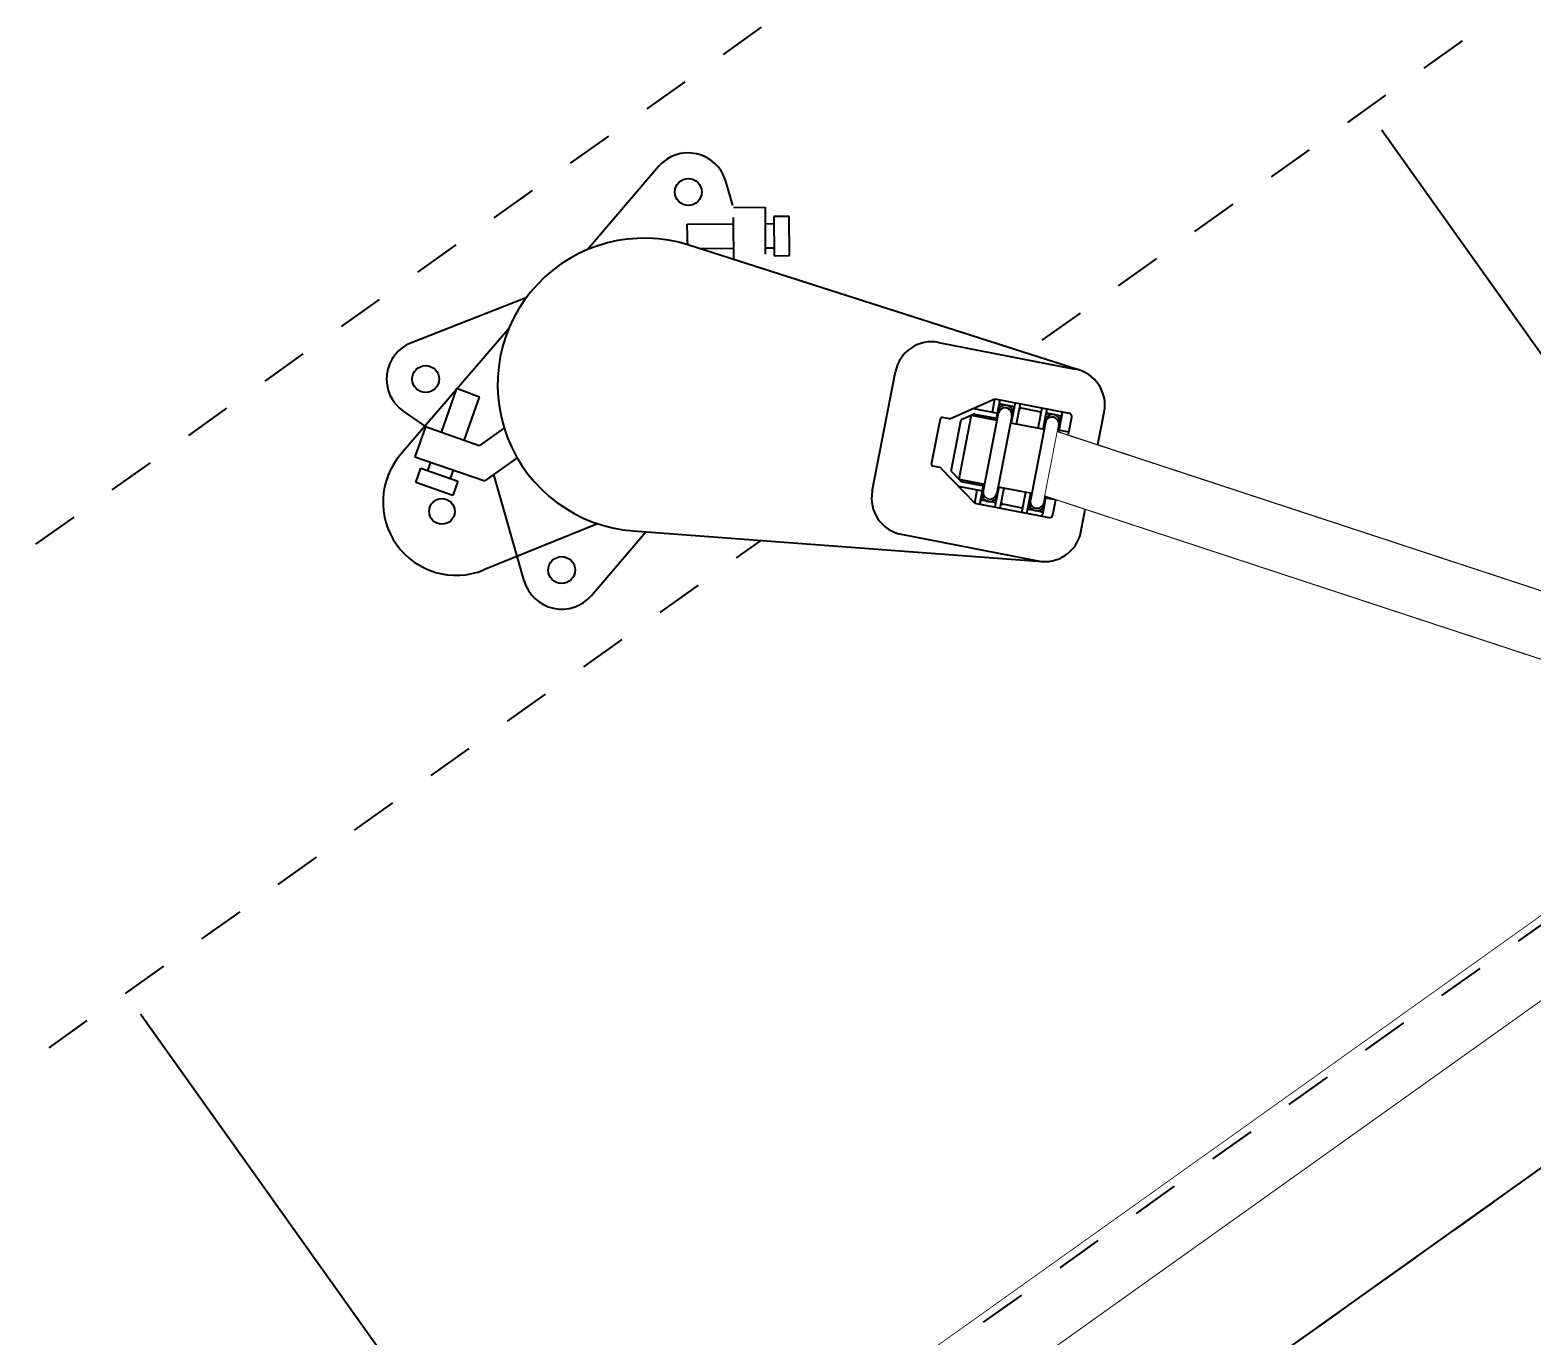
# Model space of a CAD drawing. Header units: feet. Extents: x 2321988 to 2329858, y 6722724 to 6730499.
# Drawn here: x 2326062.266 to 2326065.468, y 6726875.063 to 6726877.848 of the extents above; entities that cross this region are included whole.
import ezdxf

# ---------------------------------------------------------------- set-up
doc = ezdxf.new("R2010")
doc.units = ezdxf.units.FT
doc.header["$MEASUREMENT"] = 0
doc.header["$PDSIZE"] = 5
for name, pattern in [('Midpoint Site Plan$0$CENTER', [2, 1.25, -0.25, 0.25, -0.25]), ('Midpoint Site Plan$0$HIDDEN', [0.375, 0.25, -0.125]), ('Midpoint Site Plan$0$HIDDEN2', [0.1875, 0.125, -0.0625])]:
    doc.linetypes.add(name, pattern=pattern)
for name, color, linetype in [('BESS Dimensions', 3, 'Continuous'), ('C-BESS-EQUIPMENT', 255, 'Continuous'), ('Midpoint Site Plan$0$C-EQUP', 6, 'Continuous')]:
    doc.layers.add(name, color=color, linetype=linetype)
doc.styles.add('TG_DIMS', font='arial.ttf')
doc.dimstyles.new('TG-PROPOSED-ANNO', dxfattribs={"dimtxt": 0.1, "dimasz": 0.1, "dimexe": 0.05, "dimexo": 0.05, "dimgap": 0.02, "dimtad": 0, "dimtih": 1, "dimtoh": 1, "dimdsep": 46, "dimtxsty": 'TG_DIMS', "dimcen": 0, "dimclrd": 256, "dimclre": 256, "dimclrt": 256, "dimaunit": 1, "dimadec": 6, "dimazin": 2, "dimtfac": 1, "dimtofl": 0, "dimtmove": 1, "dimatfit": 3, "dimfxl": 1, "dimtolj": 1, "dimtzin": 0, "dimarcsym": 0})

# ---------------------------------------------------------------- blocks, each defined once
blk = doc.blocks.new('Midpoint Site Plan$0$A$C1794e99b')
for points in [[(-81, 27.5), (81, 27.5), (81, 19.5), (-81, 19.5)], [(-81, -19.5), (81, -19.5), (81, -27.5), (-81, -27.5)]]:
    blk.add_lwpolyline(points, close=True)
blk = doc.blocks.new('Midpoint Site Plan$0$rb7w')
at = {"linetype": 'Continuous'}
for p, q in [((-4.688, 3.826), (-4.58, 3.89)), ((-4.58, 3.89), (-4.465, 3.94)), ((-4.465, 3.94), (-4.344, 3.976)), ((-4.344, 3.976), (-4.22, 3.995)), ((-4.22, 3.995), (-4.095, 4)), ((-4.095, 4), (-3.97, 3.988)), ((-3.97, 3.988), (-3.847, 3.961)), ((-3.847, 3.961), (-0.383, 3.096)), ((0.384, 3.096), (3.722, 3.915)), ((3.722, 3.915), (3.84, 3.958)), ((3.84, 3.958), (3.962, 3.987)), ((3.962, 3.987), (4.087, 3.999)), ((4.087, 3.999), (4.212, 3.996)), ((4.212, 3.996), (4.337, 3.977)), ((4.337, 3.977), (4.457, 3.943)), ((4.457, 3.943), (4.573, 3.894)), ((4.573, 3.894), (4.682, 3.831)), ((-5.017, 3.453), (-4.953, 3.561)), ((-4.953, 3.561), (-4.876, 3.66)), ((-4.876, 3.66), (-4.787, 3.749)), ((-4.787, 3.749), (-4.688, 3.826)), ((4.682, 3.831), (4.781, 3.755)), ((4.781, 3.755), (4.871, 3.666)), ((4.871, 3.666), (4.948, 3.568)), ((4.948, 3.568), (5.013, 3.46)), ((5.013, 3.46), (5.064, 3.345)), ((-5.124, 2.967), (-5.121, 3.093)), ((-5.121, 3.093), (-5.101, 3.217)), ((-5.101, 3.217), (-5.066, 3.338)), ((-5.066, 3.338), (-5.017, 3.453)), ((-0.383, 3.096), (-0.132, 3.122)), ((-0.132, 3.122), (0.26, 3.114)), ((0.26, 3.114), (0.384, 3.096)), ((5.064, 3.345), (5.099, 3.225)), ((5.099, 3.225), (5.12, 3.101)), ((5.12, 3.101), (5.125, 2.975)), ((-5.112, 2.842), (-5.124, 2.967)), ((-5.085, 2.72), (-5.112, 2.842)), ((-5.042, 2.602), (-5.085, 2.72)), ((5.087, 2.727), (5.045, 2.609)), ((5.114, 2.85), (5.087, 2.727)), ((5.125, 2.975), (5.114, 2.85)), ((-4.863, 2.085), (-5.042, 2.602)), ((4.989, 2.497), (4.851, 2.055)), ((5.045, 2.609), (4.989, 2.497)), ((-4.84, 2.091), (-5.664, 1.893)), ((5.513, 1.577), (4.848, 2.043)), ((-6.316, 1.63), (-6.505, 1.49)), ((-6.11, 1.744), (-6.316, 1.63)), ((-5.892, 1.833), (-6.11, 1.744)), ((-5.664, 1.893), (-5.892, 1.833)), ((5.269, 1.233), (5.513, 1.577)), ((-6.676, 1.328), (-6.825, 1.145)), ((-6.505, 1.49), (-6.676, 1.328)), ((5.458, 1.1), (5.269, 1.233)), ((5.558, 1.25), (5.458, 1.1)), ((5.877, 1.026), (5.558, 1.25)), ((-6.95, 0.946), (-7.048, 0.732)), ((-6.825, 1.145), (-6.95, 0.946)), ((5.304, 0.206), (5.877, 1.026)), ((-7.12, 0.508), (-7.162, 0.276)), ((-7.048, 0.732), (-7.12, 0.508)), ((4.418, 0.036), (4.906, 0.722)), ((4.906, 0.722), (5.094, 0.59)), ((5.094, 0.59), (4.984, 0.43)), ((4.984, 0.43), (5.304, 0.206)), ((-7.162, 0.276), (-7.176, 0.041)), ((-7.176, 0.041), (-7.159, -0.194)), ((5.012, -2.481), (4.137, 0.036)), ((4.137, 0.036), (4.418, 0.036)), ((-7.159, -0.194), (-7.114, -0.425)), ((-7.114, -0.425), (-7.039, -0.648)), ((-7.039, -0.648), (-6.938, -0.861)), ((-6.938, -0.861), (-6.81, -1.059)), ((-6.81, -1.059), (-6.659, -1.239)), ((-6.659, -1.239), (-6.486, -1.399)), ((-6.486, -1.399), (-6.295, -1.536)), ((-6.295, -1.536), (-6.088, -1.649)), ((-6.088, -1.649), (-5.868, -1.734)), ((-5.868, -1.734), (-5.64, -1.791)), ((-5.64, -1.791), (-4.83, -1.993)), ((-4.953, -1.962), (-5.159, -2.576)), ((4.842, -2.029), (5.031, -2.576)), ((-5.159, -2.576), (-5.204, -2.693)), ((5.031, -2.576), (5.077, -2.693)), ((-5.235, -2.815), (-5.251, -2.94)), ((-5.251, -2.94), (-5.251, -3.065)), ((-5.251, -3.065), (-5.235, -3.19)), ((-5.204, -2.693), (-5.235, -2.815)), ((5.077, -2.693), (5.108, -2.815)), ((5.123, -3.065), (5.107, -3.19)), ((5.108, -2.815), (5.123, -2.94)), ((5.123, -2.94), (5.123, -3.065)), ((-5.235, -3.19), (-5.203, -3.311)), ((-5.203, -3.311), (-5.157, -3.428)), ((-5.157, -3.428), (-5.096, -3.538)), ((-0.384, -3.096), (-3.818, -3.952)), ((-0.26, -3.114), (-0.384, -3.096)), ((0.132, -3.122), (-0.26, -3.114)), ((0.383, -3.096), (0.132, -3.122)), ((3.874, -3.968), (0.383, -3.096)), ((5.029, -3.428), (4.968, -3.538)), ((5.075, -3.311), (5.029, -3.428)), ((5.107, -3.19), (5.075, -3.311)), ((-5.096, -3.538), (-5.022, -3.639)), ((-5.022, -3.639), (-4.936, -3.731)), ((-4.936, -3.731), (-4.839, -3.81)), ((-4.839, -3.81), (-4.732, -3.877)), ((4.711, -3.81), (4.605, -3.877)), ((4.808, -3.731), (4.711, -3.81)), ((4.894, -3.639), (4.808, -3.731)), ((4.968, -3.538), (4.894, -3.639)), ((-4.732, -3.877), (-4.619, -3.931)), ((-4.619, -3.931), (-4.499, -3.969)), ((-4.499, -3.969), (-4.376, -3.992)), ((-4.376, -3.992), (-4.25, -4)), ((-4.19, -3.998), (-4.314, -3.982)), ((-4.064, -3.998), (-4.19, -3.998)), ((-3.939, -3.983), (-4.064, -3.998)), ((-3.818, -3.952), (-3.939, -3.983)), ((3.997, -3.992), (3.874, -3.968)), ((4.123, -4), (3.997, -3.992)), ((4.248, -3.992), (4.123, -4)), ((4.371, -3.969), (4.248, -3.992)), ((4.491, -3.931), (4.371, -3.969)), ((4.605, -3.877), (4.491, -3.931))]:
    blk.add_line(p, q, dxfattribs=at)
blk = doc.blocks.new('Midpoint Site Plan$0$rb7')
for p, q in [((-0.398, 3.1), (-3.883, 3.97)), ((3.883, 3.97), (0.398, 3.1)), ((-0.745, 3.035), (-5.76, 1.804)), ((-5.068, 2.667), (-4.833, 2.003)), ((-3.626, 2.344), (-4.594, 1.661)), ((-3.272, 1.824), (-3.626, 2.344)), ((4.851, 2.055), (5.068, 2.667)), ((-4.836, 2.007), (-5.501, 1.541)), ((-4, 0.812), (-4.836, 2.007)), ((-5.501, 1.541), (-4.406, 0)), ((-4.234, 1.147), (-3.272, 1.824)), ((-5.866, 0.99), (-5.546, 1.214)), ((-5.546, 1.214), (-4.972, 0.394)), ((-5.257, 1.197), (-5.446, 1.064)), ((-5.292, 0.17), (-5.866, 0.99)), ((-3.018, 0.812), (-4, 0.812)), ((-4.972, 0.394), (-5.292, 0.17)), ((-5.082, 0.554), (-4.894, 0.686)), ((-5.068, -2.667), (-4.125, 0)), ((-3.125, 0), (-4.406, 0)), ((-0.726, -3.04), (-5.748, -1.841)), ((4.842, -2.029), (5.068, -2.667)), ((-3.883, -3.97), (-0.398, -3.1)), ((0.398, -3.1), (3.883, -3.97)), ((-4.125, -4), (-4.125, -4))]:
    blk.add_line(p, q)
at = {"linetype": 'Midpoint Site Plan$0$HIDDEN2'}
for p, q in [((3.272, 1.824), (3.626, 2.344)), ((3.626, 2.344), (4.594, 1.661)), ((4, 0.812), (4.836, 2.007)), ((4.836, 2.007), (5.501, 1.541)), ((4.234, 1.147), (3.272, 1.824)), ((5.501, 1.541), (4.406, 0)), ((5.546, 1.214), (4.972, 0.394)), ((5.257, 1.197), (5.446, 1.064)), ((5.866, 0.99), (5.546, 1.214)), ((4, 0.812), (-3.018, 0.812)), ((5.292, 0.17), (5.866, 0.99)), ((5.082, 0.554), (4.894, 0.686)), ((4.972, 0.394), (5.292, 0.17)), ((4.406, 0), (-3.125, 0))]:
    blk.add_line(p, q, dxfattribs=at)
for centre, radius in [((-4.125, 3), 0.344), ((4.125, 3), 0.344), ((-5.75, 0), 0.328), ((-4.125, -3), 0.344), ((4.125, -3), 0.344)]:
    blk.add_circle(centre, radius)
for centre, radius, start, end in [((-4.125, 3), 1, 75.9703, 199.4712), ((4.125, 3), 1, 340.5288, 104.0297), ((0, 0), 3.125, 256.5754, 103.7932), ((-5.312, -0.017), 1.875, 103.7932, 256.5754), ((-4.125, -3), 1, 160.5288, 284.0297), ((4.125, -3), 1, 255.9703, 19.4712)]:
    blk.add_arc(centre, radius, start, end)
blk = doc.blocks.new('Midpoint Site Plan$0$cr11w')
at = {"linetype": 'Continuous'}
blk.add_wipeout([(11.36, 2.494), (0.94, 3.724), (0.883, 3.732), (0.648, 3.749), (0.413, 3.751), (0.177, 3.738), (-0.057, 3.71), (-0.289, 3.668), (-0.517, 3.611), (-0.742, 3.54), (-0.962, 3.455), (-1.176, 3.357), (-1.384, 3.245), (-1.584, 3.12), (-1.775, 2.983), (-1.958, 2.834), (-2.131, 2.674), (-2.294, 2.504), (-2.446, 2.324), (-2.586, 2.134), (-2.714, 1.936), (-2.829, 1.73), (-2.931, 1.518), (-3.02, 1.299), (-3.094, 1.076), (-3.155, 0.848), (-3.201, 0.617), (-3.232, 0.383), (-3.249, 0.148), (-3.251, -0.087), (-3.238, -0.323), (-3.21, -0.557), (-3.168, -0.789), (-3.111, -1.017), (-3.04, -1.242), (-2.955, -1.462), (-2.857, -1.676), (-2.745, -1.884), (-2.62, -2.084), (-2.483, -2.275), (-2.334, -2.458), (-2.174, -2.631), (-2.004, -2.794), (-1.824, -2.946), (-1.634, -3.086), (-1.436, -3.214), (-1.23, -3.329), (-1.018, -3.431), (-0.799, -3.52), (-0.576, -3.594), (-0.348, -3.655), (-0.117, -3.701), (0.117, -3.732), (0.352, -3.749), (0.587, -3.751), (0.823, -3.738), (0.94, -3.724), (11.36, -2.494), (11.419, -2.487), (11.533, -2.458), (11.643, -2.416), (11.747, -2.36), (11.843, -2.291), (11.93, -2.211), (12.005, -2.121), (12.069, -2.022), (12.121, -1.915), (12.158, -1.803), (12.181, -1.688), (12.189, -1.57), (12.188, -1.563), (12.188, 1.562), (12.188, 1.621), (12.173, 1.739), (12.143, 1.853), (12.1, 1.962), (12.043, 2.066), (11.974, 2.161), (11.893, 2.247), (11.802, 2.322), (11.703, 2.386), (11.596, 2.436), (11.484, 2.472)], dxfattribs=at).dxf.layer = 'Midpoint Site Plan$0$C-EQUP'
blk = doc.blocks.new('Midpoint Site Plan$0$cr11')
for p, q in [((11.36, 2.494), (0.94, 3.724)), ((7.688, 2.5), (11.25, 2.5)), ((6.75, -1.562), (6.75, 1.562)), ((12.188, -1.562), (12.188, 1.562)), ((0.94, -3.724), (11.36, -2.494)), ((7.688, -2.5), (11.25, -2.5))]:
    blk.add_line(p, q)
for centre, radius, start, end in [((0.5, 0), 3.75, 83.2647, 276.7353), ((7.688, 1.562), 0.938, 90, 180), ((11.25, 1.562), 0.938, 0, 90), ((7.688, -1.562), 0.938, 180, 270), ((11.25, -1.562), 0.938, 270, 0)]:
    blk.add_arc(centre, radius, start, end)
blk = doc.blocks.new('Midpoint Site Plan$0$sobpclev')
for p, q in [((-0.498, 0.645), (0.52, 1.361)), ((0.52, 1.361), (2.452, 1.361)), ((0.52, 1.01), (0.52, 1.361)), ((0.52, 1.01), (0.52, 1.361)), ((0.52, 1.01), (0.52, 1.361)), ((0.652, 1.01), (0.652, 1.361)), ((0.652, 0.834), (0.652, 1.361)), ((0.652, 0.834), (0.652, 1.317)), ((1.003, 1.251), (0.695, 1.251)), ((1.047, 1.361), (1.047, 0.834)), ((1.185, 0.834), (1.185, 1.361)), ((1.705, 1.251), (1.229, 1.251)), ((1.705, 1.251), (1.398, 1.251)), ((1.749, 0.834), (1.749, 1.361)), ((1.881, 0.834), (1.881, 1.361)), ((2.232, 1.251), (1.925, 1.251)), ((2.276, 1.317), (2.276, 0.834)), ((2.539, 0.834), (2.539, 1.273)), ((-0.227, 0.675), (0.051, 0.87)), ((0, 0.834), (0.673, 0.834)), ((0, 0.834), (0, -0.834)), ((0.035, 1.01), (0.652, 1.01)), ((0.076, 0.878), (0.652, 0.878)), ((0.52, 0.834), (0.52, 0.878)), ((0.52, 0.834), (0.52, 0.878)), ((0.673, 1.01), (0.673, -1.01)), ((1.025, 1.01), (1.025, -1.01)), ((1.025, 0.834), (1.903, 0.834)), ((1.903, 1.01), (1.903, -1.01)), ((2.254, 1.01), (2.254, -1.01)), ((2.539, 0.884), (2.276, 0.884)), ((-0.753, -0.593), (-0.753, 0.593)), ((-0.227, -0.675), (-0.227, 0.675)), ((-0.498, -0.645), (0.52, -1.361)), ((-0.227, -0.675), (0.051, -0.87)), ((0, -0.834), (0.673, -0.834)), ((0.021, -1.01), (0.652, -1.01)), ((0.076, -0.878), (0.652, -0.878)), ((0.52, -0.878), (0.52, -0.834)), ((0.52, -0.878), (0.52, -0.834)), ((0.52, -1.361), (0.52, -1.01)), ((0.52, -1.361), (0.52, -1.01)), ((0.652, -1.317), (0.652, -0.834)), ((0.652, -0.878), (0.652, -0.834)), ((0.652, -1.361), (0.652, -0.878)), ((1.025, -0.834), (1.903, -0.834)), ((1.047, -0.834), (1.047, -1.361)), ((1.185, -1.361), (1.185, -0.834)), ((1.749, -1.361), (1.749, -0.834)), ((1.881, -1.361), (1.881, -0.834)), ((2.276, -0.834), (2.276, -1.317)), ((2.539, -0.884), (2.276, -0.884)), ((2.539, -1.273), (2.539, -0.834)), ((0.52, -1.361), (2.452, -1.361)), ((1.003, -1.251), (0.695, -1.251)), ((1.705, -1.251), (1.229, -1.251)), ((1.705, -1.251), (1.398, -1.251)), ((2.232, -1.251), (1.925, -1.251))]:
    blk.add_line(p, q)
at = {"linetype": 'Continuous'}
for p, q in [((-0.523, 0.637), (-0.71, 0.637)), ((-0.523, -0.637), (-0.71, -0.637))]:
    blk.add_line(p, q, dxfattribs=at)
for centre, radius, start, end in [((0.849, 1.054), 0.198, 0.0007, 180.0007), ((0.695, 1.207), 0.0439, 90.0007, 180.0007), ((0.849, 1.01), 0.176, 0.0007, 180.0007), ((1.003, 1.207), 0.0439, 0.0007, 90.0007), ((1.229, 1.207), 0.0439, 90.0007, 180.0007), ((1.705, 1.207), 0.0439, 0.0007, 90.0007), ((2.078, 1.054), 0.198, 0.0007, 180.0007), ((1.925, 1.207), 0.0439, 90.0007, 180.0007), ((2.078, 1.01), 0.176, 0.0007, 180.0007), ((2.232, 1.317), 0.0439, 0.0007, 90.0007), ((2.232, 1.207), 0.0439, 0.0007, 90.0007), ((2.452, 1.273), 0.0878, 0.0007, 90.0007), ((0.035, 0.966), 0.0439, 90.0007, 125.1349), ((0.076, 0.834), 0.0439, 90.0007, 125.1349), ((0.85, 0.966), 0.198, 180.0007, 206.6238), ((0.85, 0.966), 0.198, 332.1055, 0.0007), ((2.078, 0.966), 0.198, 180.0007, 207.2667), ((2.078, 0.966), 0.198, 332.7347, 0.0007), ((-0.71, 0.593), 0.0439, 90.0007, 180.0007), ((-0.523, 0.681), 0.0439, 270.0007, 305.1349), ((-0.71, -0.593), 0.0439, 180.0007, 270.0007), ((-0.523, -0.681), 0.0439, 54.8665, 90.0007), ((0.076, -0.834), 0.0439, 234.8665, 270.0007), ((0.849, -0.966), 0.198, 152.7347, 180.0007), ((0.849, -1.054), 0.198, 180.0007, 0.0007), ((0.849, -1.01), 0.176, 180.0007, 0.0007), ((0.849, -0.966), 0.198, 0.0007, 27.2667), ((2.078, -0.966), 0.198, 152.7347, 180.0007), ((2.078, -1.054), 0.198, 180.0007, 0.0007), ((2.078, -1.01), 0.176, 180.0007, 0.0007), ((2.078, -0.966), 0.198, 0.0007, 27.2667), ((0.695, -1.207), 0.0439, 180.0007, 270.0007), ((0.695, -1.317), 0.0439, 180.0007, 270.0007), ((1.003, -1.207), 0.0439, 270.0007, 0.0007), ((1.229, -1.207), 0.0439, 180.0007, 270.0007), ((1.705, -1.207), 0.0439, 270.0007, 0.0007), ((1.925, -1.207), 0.0439, 180.0007, 270.0007), ((2.232, -1.207), 0.0439, 270.0007, 0.0007), ((2.232, -1.317), 0.0439, 270.0007, 0.0007), ((2.452, -1.273), 0.0878, 270.0007, 0.0007)]:
    blk.add_arc(centre, radius, start, end)
blk = doc.blocks.new('Midpoint Site Plan$0$38KV SWITCH')
at = {"linetype": 'Midpoint Site Plan$0$CENTER'}
blk.add_line((0, -10.75), (0, 32.25), dxfattribs=at)
blk.add_lwpolyline([(3.5, 42.5), (3.5, -42.5), (5.25, -42.5), (5.25, 42.5)], close=True)
at = {"linetype": 'Continuous'}
for centre, radius in [((30, 0), 4.08), ((23.576, -6.102), 0.375)]:
    blk.add_circle(centre, radius, dxfattribs=at)
at = {"linetype": 'Continuous', "rotation": 270}
blk.add_blockref('Midpoint Site Plan$0$rb7w', (30, 0), dxfattribs=at)
for points in [[(-5.25, 42.5), (-5.25, -42.5), (-3.5, -42.5), (-3.5, 42.5)], [(54.75, 42.5), (54.75, -42.5), (56.5, -42.5), (56.5, 42.5)], [(63.5, 42.5), (63.5, -42.5), (65.25, -42.5), (65.25, 42.5)]]:
    blk.add_wipeout(points)
blk.add_wipeout([(3.5, 42.5), (3.5, -42.5), (5.25, -42.5), (5.25, 42.5)])
at = {"linetype": 'Continuous'}
blk.add_wipeout([(24, 31.5), (36, 31.5), (36, -31.5), (24, -31.5)], dxfattribs=at)
at = {"linetype": 'Midpoint Site Plan$0$HIDDEN'}
for p, q in [((5.062, 42.5), (5.062, -42.5)), ((24.656, 31.5), (24.656, -31.5)), ((35.343, 31.5), (35.343, -31.5))]:
    blk.add_line(p, q, dxfattribs=at)
at = {"linetype": 'Continuous'}
for centre, radius in [((30, 0), 1.78), ((23.576, -6.102), 0.375)]:
    blk.add_circle(centre, radius, dxfattribs=at)
at = {"linetype": 'Continuous', "rotation": 270}
blk.add_blockref('Midpoint Site Plan$0$rb7', (30, 0), dxfattribs=at)
at = {"linetype": 'Continuous', "rotation": 223.5273184628656}
blk.add_blockref('Midpoint Site Plan$0$cr11w', (30, 0), dxfattribs=at)
at = {"linetype": 'Continuous'}
blk.add_lwpolyline([(22.51, -8.253), (21.373, -7.056), (-5.178, -26.577), (-4.041, -27.774)], close=True, dxfattribs=at)
at = {"linetype": 'Continuous', "rotation": 223.5273184628656}
for name, p in [('Midpoint Site Plan$0$cr11', (30, 0)), ('Midpoint Site Plan$0$sobpclev', (23.576, -6.102))]:
    blk.add_blockref(name, p, dxfattribs=at)
at = {"linetype": 'Continuous'}
blk.add_wipeout([(22.51, -8.253), (21.373, -7.056), (-5.178, -26.577), (-4.041, -27.774)], dxfattribs=at)
blk = doc.blocks.new('*D110')
at = {"layer": 'BESS Dimensions', "lineweight": -2, "transparency": 16777216}
for p, q in [((2325959.3419, 6726878.5788), (2325907.9067, 6726841.9324)), ((2325917.7814, 6726836.6894), (2325957.7158, 6726780.6393)), ((2326007.7221, 6726710.4528), (2325967.7877, 6726766.5029)), ((2326060.8878, 6726736.0536), (2326009.4525, 6726699.4072))]:
    blk.add_line(p, q, dxfattribs=at)
at = {"layer": 'BESS Dimensions', "transparency": 16777216}
for points in [[(2325919.1388, 6726837.6565), (2325916.424, 6726835.7223), (2325911.9788, 6726844.8337)], [(2326009.0794, 6726711.4199), (2326006.3647, 6726709.4857), (2326013.5247, 6726702.3085)]]:
    blk.add_solid(points, dxfattribs=at)
at = {"layer": 'Defpoints', "color": 0, "transparency": 16777216}
for p in [(2325963.414, 6726881.4801), (2326064.9599, 6726738.9549), (2326013.5247, 6726702.3085)]:
    blk.add_point(p, dxfattribs=at)
at = {"layer": 'BESS Dimensions', "transparency": 16777216, "insert": (2325962.7517, 6726773.5711), "char_height": 10, "attachment_point": 5, "style": 'TG_DIMS'}
blk.add_mtext("\\A1;175'", dxfattribs=at)

msp = doc.modelspace()

# ---------------------------------------------------------------- block references
at = {"layer": 'C-BESS-EQUIPMENT', "xscale": -0.08333333333333331, "yscale": 0.08333333333333331, "zscale": 0.08333333333333331, "rotation": 125.4689808292027}
msp.add_blockref('Midpoint Site Plan$0$A$C1794e99b', (2326064.9847, 6726875.0631), dxfattribs=at)

# ---------------------------------------------------------------- next in the draw order: block references
at = {"layer": 'C-BESS-EQUIPMENT', "xscale": 0.08333333333333331, "yscale": 0.08333333333333331, "zscale": 0.08333333333333331, "rotation": 125.4689808292027}
msp.add_blockref('Midpoint Site Plan$0$38KV SWITCH', (2326064.9847, 6726875.0631), dxfattribs=at)

# ---------------------------------------------------------------- next in the draw order: wipeouts: each hides what was drawn before it
msp.add_wipeout([(2326044.1544, 6726887.5417), (2326077.858, 6726840.2369), (2326077.4083, 6726839.9165), (2326043.7047, 6726887.2214)]).dxf.layer = 'C-BESS-EQUIPMENT'

# ---------------------------------------------------------------- next in the draw order: wipeouts: each hides what was drawn before it
msp.add_wipeout([(2326040.0822, 6726884.6404), (2326073.7858, 6726837.3356), (2326073.3362, 6726837.0152), (2326039.6325, 6726884.3201)]).dxf.layer = 'C-BESS-EQUIPMENT'

# ---------------------------------------------------------------- next in the draw order: wipeouts: each hides what was drawn before it
msp.add_wipeout([(2326036.0101, 6726881.739), (2326069.7137, 6726834.4343), (2326069.264, 6726834.1139), (2326035.5604, 6726881.4188)]).dxf.layer = 'C-BESS-EQUIPMENT'

# ---------------------------------------------------------------- next in the draw order: linework, layer by layer
at = {"layer": 'C-BESS-EQUIPMENT'}
msp.add_lwpolyline([(2325996.5737, 6726826.3218), (2326168.0101, 6726948.4662)], dxfattribs=at)

# ---------------------------------------------------------------- next in the draw order: dimensions: what is measured, and where the dimension line sits
at = {"layer": 'BESS Dimensions'}
dim = msp.add_aligned_dim(p1=(2325963.414, 6726881.4801), p2=(2326064.9599, 6726738.9549), distance=-63.1549, dimstyle='TG-PROPOSED-ANNO', override={"dimscale": 50, "dimpost": "'"}, dxfattribs=at)
dim.commit()
dim.dimension.update_dxf_attribs({"geometry": '*D110', "text_midpoint": (2325962.7517, 6726773.5711)})

doc.saveas('drawing.dxf')
